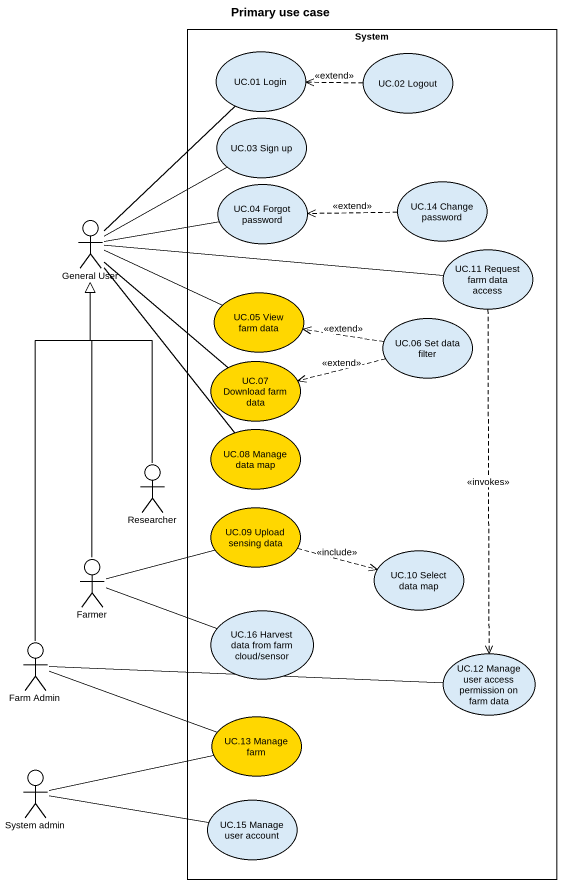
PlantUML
@startuml
title Primary use case
rectangle System {
  usecase "UC.01 Login" as UC_01_Login
  usecase "UC.02 Logout" as UC_02_Logout
  usecase "UC.03 Sign up" as UC_03_Sign_up
  usecase "UC.04 Forgot password" as UC_04_Forgot_password
  usecase "UC.14 Change password" as UC_14_Change_password
  usecase "UC.11 Request farm data access" as UC_11_Request_farm_data
  usecase "UC.05 View farm data" as UC_05_View_farm_data #FFD700
  usecase "UC.06 Set data filter" as UC_06_Set_data_filter
  usecase "UC.07 Download farm data" as UC_07_Download_farm_data #FFD700
  usecase "UC.08 Manage data map" as UC_08_Manage_data_map #FFD700
  usecase "UC.09 Upload sensing data" as UC_09_Upload_sensing_data #FFD700
  usecase "UC.10 Select data map" as UC_10_Select_data_map
  usecase "UC.16 Harvest data from farm cloud/sensor" as UC_16_Harvest_data_from
  usecase "UC.12 Manage user access permission on farm data" as UC_12_Manage_user_access
  usecase "UC.13 Manage farm" as UC_13_Manage_farm #FFD700
  usecase "UC.15 Manage user account" as UC_15_Manage_user_account
}
actor "General User" as General_User
actor Researcher
actor Farmer
actor "Farm Admin" as Farm_Admin
actor "System admin" as System_admin
UC_02_Logout .left.> UC_01_Login : <<extend>>
UC_14_Change_password .left.> UC_04_Forgot_password : <<extend>>
General_User -up- UC_01_Login
General_User -up- UC_03_Sign_up
General_User -right- UC_04_Forgot_password
General_User -right- UC_11_Request_farm_data
General_User -right- UC_05_View_farm_data
General_User -- UC_07_Download_farm_data
General_User -- UC_08_Manage_data_map
UC_11_Request_farm_data ..> UC_12_Manage_user_access : <<invokes>>
UC_06_Set_data_filter .left.> UC_05_View_farm_data : <<extend>>
UC_06_Set_data_filter .left.> UC_07_Download_farm_data : <<extend>>
Researcher -up-|> General_User
UC_09_Upload_sensing_data .right.> UC_10_Select_data_map : <<include>>
Farmer -up-|> General_User
Farmer -right- UC_09_Upload_sensing_data
UC_16_Harvest_data_from -left- Farmer
Farm_Admin -up-|> General_User
Farm_Admin -right- UC_12_Manage_user_access
Farm_Admin -right- UC_13_Manage_farm
System_admin -right- UC_13_Manage_farm
System_admin -right- UC_15_Manage_user_account
@enduml
